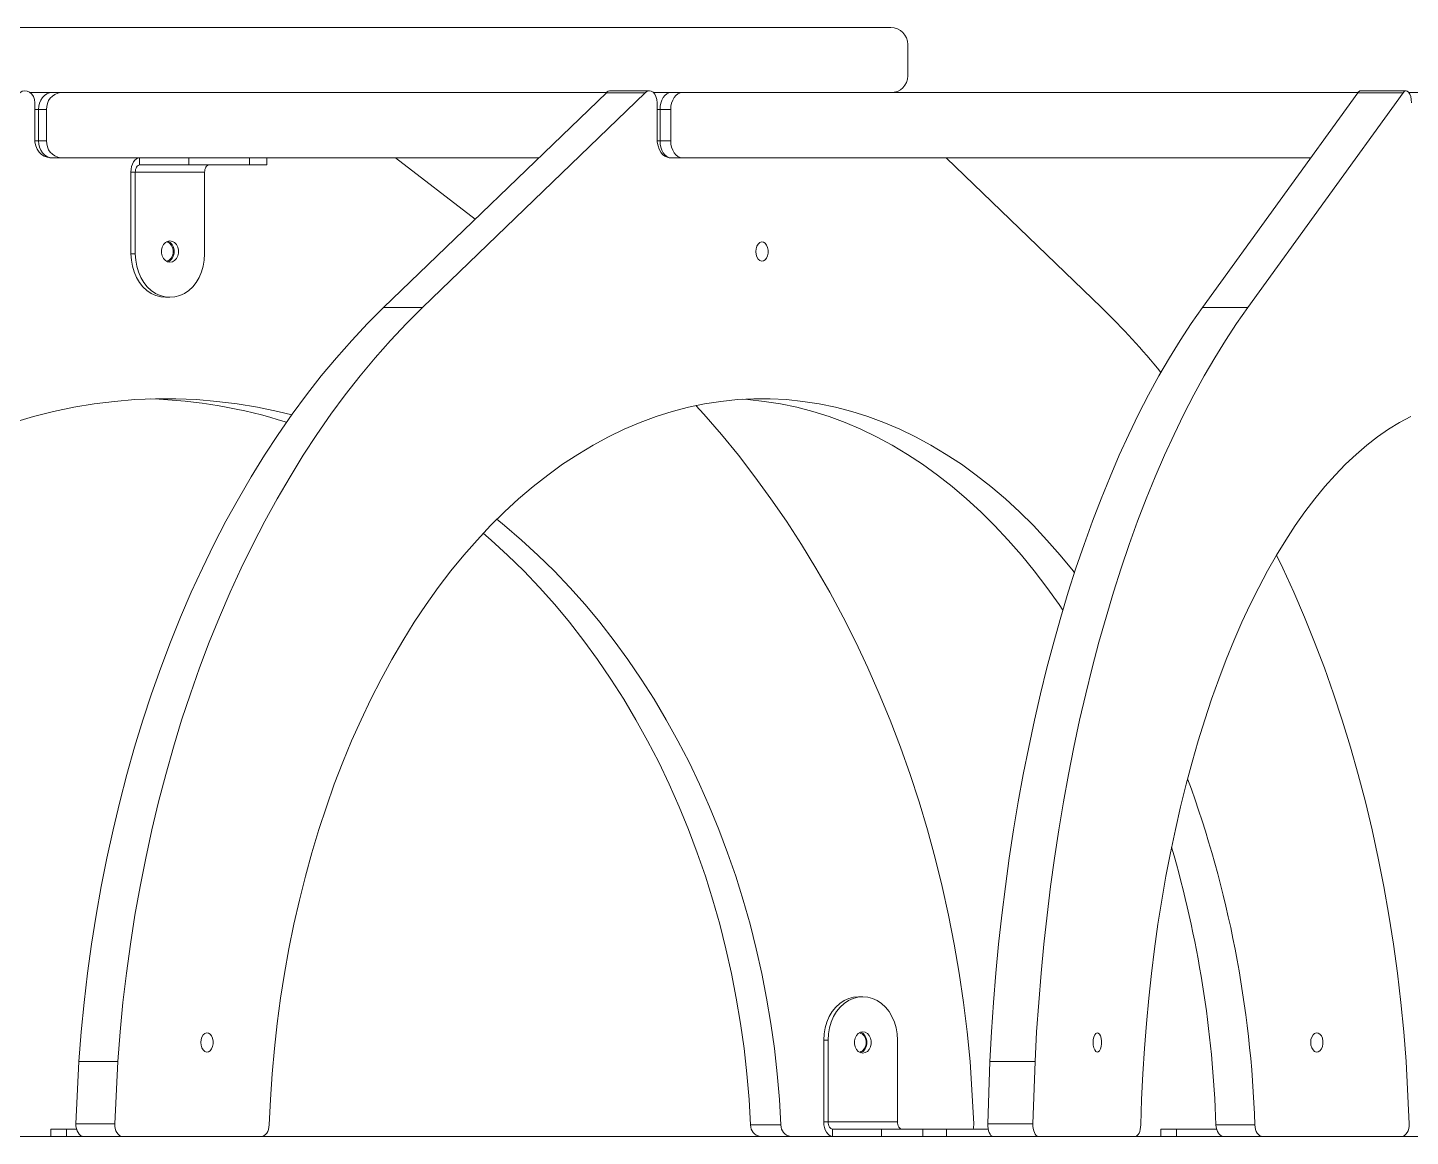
# Model space of a CAD drawing. Header units: millimetres. Extents: x -5785 to 6370, y -5702 to 4322.
# Drawn here: x -3062 to -2487, y 1342 to 1803 of the extents above; entities that cross this region are included whole.
import ezdxf

# ---------------------------------------------------------------- set-up
doc = ezdxf.new("R2010")
doc.units = ezdxf.units.MM
doc.layers.add('DIKOM_ОБЪЕКТ', color=7, linetype='Continuous')

msp = doc.modelspace()

# ---------------------------------------------------------------- linework, layer by layer
at = {"layer": 'DIKOM_ОБЪЕКТ', "color": 7, "linetype": 'Continuous', "lineweight": 15}
for p, q in [((-3066.008, 1802.565), (-3051.623, 1802.565)), ((-3051.623, 1802.565), (-3047.95, 1802.565)), ((-3047.95, 1802.565), (-2815.742, 1802.565)), ((-2815.742, 1802.565), (-2810.646, 1802.565)), ((-2810.646, 1802.565), (-2799.991, 1802.565)), ((-2799.991, 1802.565), (-2703.19, 1802.565)), ((-2696.191, 1782.565), (-2696.191, 1795.565)), ((-3051.623, 1775.565), (-3060.65, 1775.565)), ((-3047.95, 1775.565), (-3051.623, 1775.565)), ((-2821.364, 1775.565), (-3047.95, 1775.565)), ((-2821.383, 1775.546), (-2913.873, 1686.307)), ((-2805.259, 1775.546), (-2897.749, 1686.307)), ((-2821.383, 1775.546), (-2805.259, 1775.546)), ((-2803.514, 1776.354), (-2819.637, 1776.354)), ((-2799.991, 1775.565), (-2801.787, 1775.565)), ((-2801.787, 1775.565), (-2794.564, 1775.565)), ((-2794.564, 1775.565), (-2789.774, 1775.565)), ((-2789.774, 1775.565), (-2509.216, 1775.565)), ((-2509.228, 1775.546), (-2573.782, 1686.307)), ((-2490.445, 1775.546), (-2554.999, 1686.307)), ((-2509.228, 1775.546), (-2490.445, 1775.546)), ((-2489.227, 1776.354), (-2508.01, 1776.354)), ((-2488.022, 1775.565), (-2482.925, 1775.565)), ((-3058.806, 1771.353), (-3058.806, 1756.564)), ((-2800.31, 1771.353), (-2800.31, 1756.564)), ((-3057.222, 1768.565), (-3058.806, 1768.565)), ((-3053.846, 1768.565), (-3057.222, 1768.565)), ((-3057.222, 1755.565), (-3057.222, 1768.565)), ((-3053.846, 1768.565), (-3053.846, 1755.565)), ((-2799.05, 1768.565), (-2800.31, 1768.565)), ((-2794.645, 1768.565), (-2799.05, 1768.565)), ((-2799.05, 1755.565), (-2799.05, 1768.565)), ((-2794.645, 1768.565), (-2794.645, 1755.565)), ((-3058.756, 1755.565), (-3057.222, 1755.565)), ((-3057.222, 1755.565), (-3053.846, 1755.565)), ((-2800.27, 1755.565), (-2799.05, 1755.565)), ((-2799.05, 1755.565), (-2794.645, 1755.565)), ((-3051.623, 1748.565), (-3052.478, 1748.565)), ((-3015.208, 1748.565), (-3052.408, 1748.565)), ((-3047.95, 1748.565), (-3051.623, 1748.565)), ((-2849.347, 1748.565), (-3047.95, 1748.565)), ((-3015.208, 1748.565), (-3015.208, 1745.565)), ((-2994.806, 1748.565), (-3015.208, 1748.565)), ((-2994.806, 1748.565), (-2969.606, 1748.565)), ((-2994.806, 1745.565), (-2994.806, 1748.565)), ((-2969.606, 1748.565), (-2969.606, 1745.565)), ((-2969.606, 1748.565), (-2962.407, 1748.565)), ((-2962.407, 1745.565), (-2962.407, 1748.565)), ((-2956.411, 1748.565), (-2962.407, 1748.565)), ((-2908.919, 1748.565), (-2875.84, 1723.003)), ((-2794.564, 1748.565), (-2795.242, 1748.565)), ((-2718.299, 1748.565), (-2795.185, 1748.565)), ((-2789.774, 1748.565), (-2794.564, 1748.565)), ((-2528.746, 1748.565), (-2789.774, 1748.565)), ((-2680.261, 1748.565), (-2615.735, 1686.307)), ((-2529.144, 1748.565), (-2529.144, 1748.015)), ((-2529.144, 1748.565), (-2528.746, 1748.565)), ((-3017.008, 1742.564), (-3018.809, 1742.564)), ((-3018.809, 1742.564), (-3018.809, 1708.565)), ((-2988.21, 1742.564), (-3017.008, 1742.564)), ((-3017.008, 1742.564), (-3017.008, 1708.565)), ((-2994.806, 1745.565), (-3015.208, 1745.565)), ((-2969.606, 1745.565), (-2994.806, 1745.565)), ((-2988.21, 1742.564), (-2988.21, 1708.565)), ((-2962.407, 1745.565), (-2969.606, 1745.565)), ((-3018.809, 1708.565), (-3017.008, 1708.565)), ((-3002.609, 1690.564), (-3004.409, 1690.564)), ((-2913.873, 1686.307), (-2897.749, 1686.307)), ((-2573.782, 1686.307), (-2554.999, 1686.307)), ((-2714.856, 1400.085), (-2716.656, 1400.085)), ((-2729.255, 1382.085), (-2731.055, 1382.085)), ((-2731.055, 1348.085), (-2731.055, 1382.085)), ((-2729.255, 1348.085), (-2729.255, 1382.085)), ((-2700.457, 1348.085), (-2700.457, 1382.085)), ((-3040.439, 1373.231), (-3041.695, 1347.308)), ((-3040.439, 1373.231), (-3024.315, 1373.231)), ((-3024.315, 1373.231), (-3025.572, 1347.308)), ((-2670.33, 1373.231), (-2668.761, 1347.308)), ((-2662.119, 1373.231), (-2662.996, 1347.308)), ((-2662.119, 1373.231), (-2643.336, 1373.231)), ((-2643.336, 1373.231), (-2644.212, 1347.308)), ((-2489.169, 1373.231), (-2487.913, 1347.308)), ((-3052.046, 1345.085), (-3052.046, 1342.085)), ((-3052.046, 1345.085), (-3045.579, 1345.085)), ((-3045.579, 1345.085), (-3045.579, 1342.085)), ((-3045.579, 1345.085), (-3041.431, 1345.085)), ((-3041.695, 1347.308), (-3025.572, 1347.308)), ((-2761.444, 1346.799), (-2748.843, 1346.799)), ((-2731.055, 1348.085), (-2729.255, 1348.085)), ((-2729.255, 1348.085), (-2700.457, 1348.085)), ((-2727.455, 1345.085), (-2727.455, 1342.085)), ((-2707.053, 1345.085), (-2727.455, 1345.085)), ((-2707.053, 1342.085), (-2707.053, 1345.085)), ((-2707.053, 1345.085), (-2690, 1345.085)), ((-2690, 1345.085), (-2690, 1342.085)), ((-2690, 1345.085), (-2680.049, 1345.085)), ((-2680.049, 1345.085), (-2680.049, 1342.085)), ((-2680.049, 1345.085), (-2662.811, 1345.085)), ((-2662.996, 1347.308), (-2644.212, 1347.308)), ((-2591.108, 1345.085), (-2591.108, 1342.085)), ((-2591.108, 1345.085), (-2584.641, 1345.085)), ((-2584.641, 1345.085), (-2584.641, 1342.085)), ((-2584.641, 1345.085), (-2567.914, 1345.085)), ((-2568.176, 1346.799), (-2552.053, 1346.799)), ((-3338.776, 1342.085), (-3048.859, 1342.085)), ((-3045.579, 1342.085), (-3052.046, 1342.085)), ((-3048.859, 1342.085), (-3043.635, 1342.085)), ((-3045.579, 1342.085), (-3038.495, 1342.085)), ((-3043.635, 1342.085), (-3027.476, 1342.085)), ((-3038.495, 1342.085), (-3022.371, 1342.085)), ((-3027.476, 1342.085), (-3022.661, 1342.085)), ((-3022.661, 1342.085), (-2670.348, 1342.085)), ((-3022.371, 1342.085), (-2964.63, 1342.085)), ((-2744.85, 1342.085), (-2757.451, 1342.085)), ((-2727.455, 1342.085), (-2744.85, 1342.085)), ((-2707.053, 1342.085), (-2727.455, 1342.085)), ((-2690, 1342.085), (-2707.053, 1342.085)), ((-2680.049, 1342.085), (-2690, 1342.085)), ((-2680.049, 1342.085), (-2660.762, 1342.085)), ((-2670.348, 1342.085), (-2664.358, 1342.085)), ((-2664.358, 1342.085), (-2645.473, 1342.085)), ((-2660.762, 1342.085), (-2641.979, 1342.085)), ((-2645.473, 1342.085), (-2639.894, 1342.085)), ((-2641.979, 1342.085), (-2601.678, 1342.085)), ((-2639.894, 1342.085), (-2252.363, 1342.085)), ((-2584.641, 1342.085), (-2591.108, 1342.085)), ((-2584.641, 1342.085), (-2564.978, 1342.085)), ((-2548.854, 1342.085), (-2564.978, 1342.085)), ((-2491.114, 1342.085), (-2548.854, 1342.085))]:
    msp.add_line(p, q, dxfattribs=at)
at = {"layer": 'DIKOM_ОБЪЕКТ', "color": 7, "linetype": 'Continuous', "lineweight": 15, "flags": 128}
for points in [[(-3064.985, 1775.546), (-3064.018, 1776.119), (-3062.964, 1776.35), (-3061.898, 1776.223), (-3060.898, 1775.748), (-3060.034, 1774.958), (-3059.368, 1773.91), (-3058.949, 1772.679), (-3058.806, 1771.353)], [(-3051.623, 1775.565), (-3052.715, 1775.43), (-3053.765, 1775.032), (-3054.734, 1774.385), (-3055.582, 1773.515), (-3056.279, 1772.454), (-3056.796, 1771.244), (-3057.115, 1769.931), (-3057.222, 1768.565)], [(-2805.259, 1775.546), (-2804.484, 1776.119), (-2803.64, 1776.35), (-2802.787, 1776.223), (-2801.985, 1775.748), (-2801.293, 1774.958), (-2800.76, 1773.91), (-2800.425, 1772.679), (-2800.31, 1771.353)], [(-2794.564, 1775.565), (-2795.439, 1775.43), (-2796.281, 1775.032), (-2797.056, 1774.385), (-2797.736, 1773.515), (-2798.294, 1772.454), (-2798.708, 1771.244), (-2798.963, 1769.931), (-2799.05, 1768.565)], [(-2789.774, 1775.565), (-2790.725, 1775.43), (-2791.638, 1775.032), (-2792.48, 1774.385), (-2793.218, 1773.515), (-2793.824, 1772.454), (-2794.274, 1771.244), (-2794.551, 1769.931), (-2794.645, 1768.565)], [(-2490.445, 1775.546), (-2489.904, 1776.119), (-2489.315, 1776.35), (-2488.719, 1776.223), (-2488.16, 1775.748), (-2487.677, 1774.958), (-2487.305, 1773.91), (-2487.071, 1772.679), (-2486.991, 1771.353)], [(-3058.806, 1756.564), (-3058.683, 1755.004), (-3058.319, 1753.503), (-3057.728, 1752.12), (-3056.932, 1750.908), (-3055.963, 1749.913), (-3054.857, 1749.174), (-3053.656, 1748.718), (-3052.408, 1748.565)], [(-3057.222, 1755.565), (-3057.115, 1754.199), (-3056.796, 1752.886), (-3056.279, 1751.676), (-3055.582, 1750.615), (-3054.734, 1749.745), (-3053.765, 1749.098), (-3052.715, 1748.699), (-3051.623, 1748.565)], [(-2800.31, 1756.564), (-2800.212, 1755.004), (-2799.92, 1753.503), (-2799.447, 1752.12), (-2798.809, 1750.908), (-2798.033, 1749.913), (-2797.147, 1749.174), (-2796.185, 1748.718), (-2795.185, 1748.565)], [(-2799.05, 1755.565), (-2798.963, 1754.199), (-2798.708, 1752.886), (-2798.294, 1751.676), (-2797.736, 1750.615), (-2797.056, 1749.745), (-2796.281, 1749.098), (-2795.439, 1748.699), (-2794.564, 1748.565)], [(-2794.645, 1755.565), (-2794.551, 1754.199), (-2794.274, 1752.886), (-2793.824, 1751.676), (-2793.218, 1750.615), (-2792.48, 1749.745), (-2791.638, 1749.098), (-2790.725, 1748.699), (-2789.774, 1748.565)], [(-3015.208, 1748.565), (-3015.911, 1748.449), (-3016.586, 1748.108), (-3017.208, 1747.553), (-3017.754, 1746.807), (-3018.202, 1745.898), (-3018.534, 1744.861), (-3018.739, 1743.735), (-3018.809, 1742.564)], [(-3015.208, 1745.565), (-3015.559, 1745.507), (-3015.897, 1745.336), (-3016.208, 1745.059), (-3016.481, 1744.686), (-3016.705, 1744.231), (-3016.871, 1743.713), (-3016.974, 1743.15), (-3017.008, 1742.564)], [(-2986.41, 1745.565), (-2986.761, 1745.507), (-2987.099, 1745.336), (-2987.41, 1745.059), (-2987.683, 1744.686), (-2987.906, 1744.231), (-2988.073, 1743.713), (-2988.175, 1743.15), (-2988.21, 1742.564)], [(-3002.609, 1713.965), (-3001.617, 1713.786), (-3000.706, 1713.266), (-2999.949, 1712.446), (-2999.407, 1711.392), (-2999.125, 1710.191), (-2999.125, 1708.938), (-2999.407, 1707.737), (-2999.949, 1706.683), (-3000.706, 1705.863), (-3001.617, 1705.343), (-3002.609, 1705.164), (-3003.601, 1705.343), (-3004.512, 1705.863), (-3005.269, 1706.683), (-3005.811, 1707.737), (-3006.093, 1708.938), (-3006.093, 1710.191), (-3005.811, 1711.392), (-3005.269, 1712.446), (-3004.512, 1713.266), (-3003.601, 1713.786), (-3002.609, 1713.965)], [(-3004.106, 1713.547), (-3003.697, 1713.464), (-3002.809, 1713.029), (-3002.064, 1712.285), (-3001.526, 1711.3), (-3001.245, 1710.161), (-3001.245, 1708.968), (-3001.526, 1707.829), (-3002.064, 1706.844), (-3002.809, 1706.1), (-3003.697, 1705.665), (-3004.106, 1705.582)], [(-3003.509, 1713.818), (-3003.418, 1713.786), (-3002.506, 1713.266), (-3001.749, 1712.446), (-3001.208, 1711.392), (-3000.925, 1710.191), (-3000.925, 1708.938), (-3001.208, 1707.737), (-3001.749, 1706.683), (-3002.506, 1705.863), (-3003.418, 1705.343), (-3003.509, 1705.311)], [(-2759.305, 1709.564), (-2759.191, 1710.744), (-2758.86, 1711.818), (-2758.34, 1712.692), (-2757.679, 1713.288), (-2756.934, 1713.553), (-2756.172, 1713.464), (-2755.461, 1713.029), (-2754.864, 1712.285), (-2754.433, 1711.3), (-2754.208, 1710.161), (-2754.208, 1708.968), (-2754.433, 1707.829), (-2754.864, 1706.844), (-2755.461, 1706.1), (-2756.172, 1705.665), (-2756.934, 1705.576), (-2757.679, 1705.841), (-2758.34, 1706.437), (-2758.86, 1707.311), (-2759.191, 1708.385), (-2759.305, 1709.564)], [(-3004.409, 1690.564), (-3006.458, 1690.748), (-3008.466, 1691.294), (-3010.391, 1692.191), (-3012.194, 1693.422), (-3013.839, 1694.961), (-3015.291, 1696.777), (-3016.523, 1698.833), (-3017.507, 1701.087), (-3018.225, 1703.493), (-3018.662, 1706.003), (-3018.809, 1708.565)], [(-3017.008, 1708.565), (-3016.862, 1706.003), (-3016.425, 1703.493), (-3015.707, 1701.087), (-3014.723, 1698.833), (-3013.491, 1696.777), (-3012.039, 1694.961), (-3010.394, 1693.422), (-3008.591, 1692.191), (-3006.666, 1691.294), (-3004.658, 1690.748), (-3002.609, 1690.564)], [(-3002.609, 1690.564), (-3000.56, 1690.748), (-2998.552, 1691.294), (-2996.628, 1692.191), (-2994.824, 1693.422), (-2993.179, 1694.961), (-2991.727, 1696.777), (-2990.496, 1698.833), (-2989.511, 1701.087), (-2988.793, 1703.493), (-2988.356, 1706.003), (-2988.21, 1708.565)], [(-2913.873, 1686.307), (-2920.547, 1679.651), (-2927.093, 1672.693), (-2933.506, 1665.439), (-2939.78, 1657.895), (-2945.91, 1650.068), (-2951.89, 1641.963), (-2957.716, 1633.589), (-2963.382, 1624.952), (-2968.883, 1616.059), (-2974.216, 1606.919), (-2979.374, 1597.54), (-2984.355, 1587.928), (-2989.152, 1578.093), (-2993.764, 1568.043), (-2998.184, 1557.786), (-3002.411, 1547.332), (-3006.439, 1536.689), (-3010.266, 1525.866), (-3013.888, 1514.873), (-3017.303, 1503.719), (-3020.506, 1492.414), (-3023.496, 1480.968), (-3026.27, 1469.389), (-3028.826, 1457.689), (-3031.161, 1445.877), (-3033.273, 1433.964), (-3035.161, 1421.959), (-3036.823, 1409.872), (-3038.258, 1397.715), (-3039.463, 1385.498), (-3040.439, 1373.231)], [(-2897.749, 1686.307), (-2904.423, 1679.651), (-2910.969, 1672.693), (-2917.382, 1665.439), (-2923.656, 1657.895), (-2929.786, 1650.068), (-2935.767, 1641.963), (-2941.592, 1633.589), (-2947.258, 1624.952), (-2952.76, 1616.059), (-2958.092, 1606.919), (-2963.251, 1597.54), (-2968.231, 1587.928), (-2973.029, 1578.093), (-2977.64, 1568.043), (-2982.061, 1557.786), (-2986.287, 1547.332), (-2990.316, 1536.689), (-2994.142, 1525.866), (-2997.765, 1514.873), (-3001.179, 1503.719), (-3004.383, 1492.414), (-3007.373, 1480.968), (-3010.147, 1469.389), (-3012.703, 1457.689), (-3015.037, 1445.877), (-3017.15, 1433.964), (-3019.038, 1421.959), (-3020.7, 1409.872), (-3022.134, 1397.715), (-3023.339, 1385.498), (-3024.315, 1373.231)], [(-2573.782, 1686.307), (-2578.44, 1679.651), (-2583.009, 1672.693), (-2587.485, 1665.439), (-2591.864, 1657.895), (-2596.142, 1650.068), (-2600.316, 1641.963), (-2604.382, 1633.589), (-2608.337, 1624.952), (-2612.177, 1616.059), (-2615.898, 1606.919), (-2619.499, 1597.54), (-2622.975, 1587.928), (-2626.324, 1578.093), (-2629.542, 1568.043), (-2632.627, 1557.786), (-2635.577, 1547.332), (-2638.389, 1536.689), (-2641.06, 1525.866), (-2643.588, 1514.873), (-2645.971, 1503.719), (-2648.207, 1492.414), (-2650.294, 1480.968), (-2652.23, 1469.389), (-2654.014, 1457.689), (-2655.643, 1445.877), (-2657.118, 1433.964), (-2658.436, 1421.959), (-2659.595, 1409.872), (-2660.596, 1397.715), (-2661.438, 1385.498), (-2662.119, 1373.231)], [(-2554.999, 1686.307), (-2559.657, 1679.651), (-2564.226, 1672.693), (-2568.702, 1665.439), (-2573.081, 1657.895), (-2577.359, 1650.068), (-2581.533, 1641.963), (-2585.599, 1633.589), (-2589.554, 1624.952), (-2593.393, 1616.059), (-2597.115, 1606.919), (-2600.716, 1597.54), (-2604.191, 1587.928), (-2607.54, 1578.093), (-2610.759, 1568.043), (-2613.844, 1557.786), (-2616.794, 1547.332), (-2619.605, 1536.689), (-2622.276, 1525.866), (-2624.805, 1514.873), (-2627.188, 1503.719), (-2629.424, 1492.414), (-2631.511, 1480.968), (-2633.447, 1469.389), (-2635.23, 1457.689), (-2636.86, 1445.877), (-2638.334, 1433.964), (-2639.652, 1421.959), (-2640.812, 1409.872), (-2641.813, 1397.715), (-2642.655, 1385.498), (-2643.336, 1373.231)], [(-3067.611, 1638.561), (-3059.326, 1641.017), (-3050.981, 1643.127), (-3042.584, 1644.889), (-3034.144, 1646.301), (-3025.672, 1647.361), (-3017.176, 1648.069), (-3008.666, 1648.423), (-3000.152, 1648.423), (-2991.642, 1648.069), (-2983.146, 1647.361), (-2974.674, 1646.301), (-2966.235, 1644.889), (-2957.838, 1643.127), (-2952.073, 1641.708)], [(-2961.432, 1346.799), (-2960.928, 1357.413), (-2960.198, 1367.996), (-2959.243, 1378.535), (-2958.065, 1389.018), (-2956.663, 1399.435), (-2955.04, 1409.773), (-2953.198, 1420.021), (-2951.139, 1430.168), (-2948.864, 1440.202), (-2946.377, 1450.113), (-2943.68, 1459.889), (-2940.776, 1469.519), (-2937.669, 1478.994), (-2934.361, 1488.302), (-2930.857, 1497.433), (-2927.161, 1506.378), (-2923.275, 1515.125), (-2919.206, 1523.666), (-2914.957, 1531.991), (-2910.533, 1540.091), (-2905.938, 1547.957), (-2901.179, 1555.58), (-2896.259, 1562.951), (-2891.186, 1570.063), (-2885.964, 1576.908), (-2880.598, 1583.478), (-2875.096, 1589.766), (-2869.463, 1595.765), (-2863.705, 1601.468), (-2857.829, 1606.869), (-2851.84, 1611.962), (-2845.747, 1616.742), (-2839.555, 1621.202), (-2833.272, 1625.339), (-2826.904, 1629.147), (-2820.458, 1632.623), (-2813.942, 1635.762), (-2807.362, 1638.561), (-2800.727, 1641.017), (-2794.043, 1643.127), (-2787.317, 1644.889), (-2780.558, 1646.301), (-2773.772, 1647.361), (-2766.968, 1648.069), (-2760.152, 1648.423), (-2753.333, 1648.423), (-2746.517, 1648.069), (-2739.712, 1647.361), (-2732.927, 1646.301), (-2726.167, 1644.889), (-2719.442, 1643.127), (-2712.758, 1641.017), (-2706.122, 1638.561), (-2699.543, 1635.762), (-2693.026, 1632.623), (-2686.581, 1629.147), (-2680.213, 1625.339), (-2673.929, 1621.202), (-2667.737, 1616.742), (-2661.644, 1611.962), (-2655.656, 1606.869), (-2649.78, 1601.468), (-2644.022, 1595.765), (-2638.389, 1589.766), (-2632.886, 1583.478), (-2627.521, 1576.908), (-2626.95, 1576.183)], [(-2764.804, 1648.22), (-2762.64, 1648.069), (-2755.836, 1647.361), (-2749.05, 1646.301), (-2742.291, 1644.889), (-2735.565, 1643.127), (-2728.881, 1641.017), (-2722.246, 1638.561), (-2715.666, 1635.762), (-2709.15, 1632.623), (-2702.704, 1629.147), (-2696.336, 1625.339), (-2690.053, 1621.202), (-2683.861, 1616.742), (-2677.768, 1611.962), (-2671.78, 1606.869), (-2665.903, 1601.468), (-2660.145, 1595.765), (-2654.512, 1589.766), (-2649.01, 1583.478), (-2643.644, 1576.908), (-2638.422, 1570.063), (-2633.348, 1562.951), (-2631.783, 1560.658)], [(-2784.175, 1645.59), (-2780.888, 1641.963), (-2773.614, 1633.589), (-2766.54, 1624.952), (-2759.67, 1616.059), (-2753.013, 1606.919), (-2746.572, 1597.54), (-2740.354, 1587.928), (-2734.363, 1578.093), (-2728.606, 1568.043), (-2723.087, 1557.786), (-2717.81, 1547.332), (-2712.78, 1536.689), (-2708.002, 1525.866), (-2703.479, 1514.873), (-2699.217, 1503.719), (-2695.217, 1492.414), (-2691.483, 1480.968), (-2688.02, 1469.389), (-2684.829, 1457.689), (-2681.913, 1445.877), (-2679.276, 1433.964), (-2676.919, 1421.959), (-2674.844, 1409.872), (-2673.053, 1397.715), (-2671.548, 1385.498), (-2670.33, 1373.231)], [(-2599.446, 1346.799), (-2599.094, 1357.413), (-2598.585, 1367.996), (-2597.919, 1378.535), (-2597.096, 1389.018), (-2596.118, 1399.435), (-2594.985, 1409.773), (-2593.699, 1420.021), (-2592.262, 1430.168), (-2590.674, 1440.202), (-2588.938, 1450.113), (-2587.056, 1459.889), (-2585.029, 1469.519), (-2582.861, 1478.994), (-2580.552, 1488.302), (-2578.107, 1497.433), (-2575.526, 1506.378), (-2572.815, 1515.125), (-2569.974, 1523.666), (-2567.009, 1531.991), (-2563.921, 1540.091), (-2560.714, 1547.957), (-2557.392, 1555.58), (-2553.959, 1562.951), (-2550.418, 1570.063), (-2546.773, 1576.908), (-2543.028, 1583.478), (-2539.188, 1589.766), (-2535.256, 1595.765), (-2531.237, 1601.468), (-2527.136, 1606.869), (-2522.957, 1611.962), (-2518.704, 1616.742), (-2514.382, 1621.202), (-2509.997, 1625.339), (-2505.552, 1629.147), (-2501.053, 1632.623), (-2496.505, 1635.762), (-2491.913, 1638.561), (-2487.282, 1641.017)], [(-2866.887, 1598.368), (-2863.671, 1595.765), (-2856.638, 1589.766), (-2849.768, 1583.478), (-2843.069, 1576.908), (-2836.549, 1570.063), (-2830.214, 1562.951), (-2824.072, 1555.58), (-2818.13, 1547.957), (-2812.394, 1540.091), (-2806.87, 1531.991), (-2801.564, 1523.666), (-2796.483, 1515.125), (-2791.633, 1506.378), (-2787.017, 1497.433), (-2782.642, 1488.302), (-2778.512, 1478.994), (-2774.633, 1469.519), (-2771.007, 1459.889), (-2767.64, 1450.113), (-2764.535, 1440.202), (-2761.695, 1430.168), (-2759.123, 1420.021), (-2756.823, 1409.773), (-2754.797, 1399.435), (-2753.047, 1389.018), (-2751.575, 1378.535), (-2750.383, 1367.996), (-2749.472, 1357.413), (-2748.843, 1346.799)], [(-2872.491, 1592.593), (-2869.239, 1589.766), (-2862.369, 1583.478), (-2855.67, 1576.908), (-2849.15, 1570.063), (-2842.815, 1562.951), (-2836.673, 1555.58), (-2830.731, 1547.957), (-2824.995, 1540.091), (-2819.471, 1531.991), (-2814.166, 1523.666), (-2809.085, 1515.125), (-2804.234, 1506.378), (-2799.618, 1497.433), (-2795.243, 1488.302), (-2791.114, 1478.994), (-2787.234, 1469.519), (-2783.608, 1459.889), (-2780.241, 1450.113), (-2777.136, 1440.202), (-2774.296, 1430.168), (-2771.724, 1420.021), (-2769.424, 1409.773), (-2767.398, 1399.435), (-2765.648, 1389.018), (-2764.177, 1378.535), (-2762.984, 1367.996), (-2762.073, 1357.413), (-2761.444, 1346.799)], [(-2543.038, 1583.461), (-2540.456, 1578.093), (-2535.844, 1568.043), (-2531.424, 1557.786), (-2527.197, 1547.332), (-2523.169, 1536.689), (-2519.342, 1525.866), (-2515.72, 1514.873), (-2512.305, 1503.719), (-2509.102, 1492.414), (-2506.112, 1480.968), (-2503.338, 1469.389), (-2500.782, 1457.689), (-2498.447, 1445.877), (-2496.335, 1433.964), (-2494.447, 1421.959), (-2492.785, 1409.872), (-2491.351, 1397.715), (-2490.145, 1385.498), (-2489.169, 1373.231)], [(-2731.055, 1382.085), (-2730.909, 1384.647), (-2730.472, 1387.156), (-2729.754, 1389.562), (-2728.77, 1391.817), (-2727.539, 1393.873), (-2726.086, 1395.689), (-2724.441, 1397.228), (-2722.638, 1398.458), (-2720.713, 1399.356), (-2718.705, 1399.902), (-2716.656, 1400.085)], [(-2714.856, 1400.085), (-2716.905, 1399.902), (-2718.913, 1399.356), (-2720.838, 1398.458), (-2722.641, 1397.228), (-2724.286, 1395.689), (-2725.738, 1393.873), (-2726.969, 1391.817), (-2727.954, 1389.562), (-2728.672, 1387.156), (-2729.109, 1384.647), (-2729.255, 1382.085)], [(-2700.457, 1382.085), (-2700.603, 1384.647), (-2701.04, 1387.156), (-2701.758, 1389.562), (-2702.743, 1391.817), (-2703.974, 1393.873), (-2705.427, 1395.689), (-2707.071, 1397.228), (-2708.874, 1398.458), (-2710.799, 1399.356), (-2712.807, 1399.902), (-2714.856, 1400.085)], [(-2989.774, 1381.085), (-2989.66, 1382.264), (-2989.329, 1383.338), (-2988.809, 1384.212), (-2988.147, 1384.808), (-2987.403, 1385.074), (-2986.641, 1384.985), (-2985.93, 1384.549), (-2985.332, 1383.806), (-2984.902, 1382.821), (-2984.677, 1381.681), (-2984.677, 1380.489), (-2984.902, 1379.349), (-2985.332, 1378.364), (-2985.93, 1377.621), (-2986.641, 1377.185), (-2987.403, 1377.096), (-2988.147, 1377.362), (-2988.809, 1377.958), (-2989.329, 1378.832), (-2989.66, 1379.906), (-2989.774, 1381.085)], [(-2714.856, 1376.685), (-2715.848, 1376.863), (-2716.759, 1377.383), (-2717.516, 1378.204), (-2718.058, 1379.257), (-2718.34, 1380.459), (-2718.34, 1381.711), (-2718.058, 1382.913), (-2717.516, 1383.966), (-2716.759, 1384.787), (-2715.848, 1385.307), (-2714.856, 1385.485), (-2713.864, 1385.307), (-2712.953, 1384.787), (-2712.196, 1383.966), (-2711.654, 1382.913), (-2711.372, 1381.711), (-2711.372, 1380.459), (-2711.654, 1379.257), (-2712.196, 1378.204), (-2712.953, 1377.383), (-2713.864, 1376.863), (-2714.856, 1376.685)], [(-2716.353, 1385.067), (-2715.944, 1384.985), (-2715.056, 1384.549), (-2714.311, 1383.806), (-2713.773, 1382.821), (-2713.492, 1381.681), (-2713.492, 1380.489), (-2713.773, 1379.349), (-2714.311, 1378.364), (-2715.056, 1377.621), (-2715.944, 1377.185), (-2716.353, 1377.103)], [(-2715.756, 1385.339), (-2715.665, 1385.307), (-2714.753, 1384.787), (-2713.996, 1383.966), (-2713.454, 1382.913), (-2713.172, 1381.711), (-2713.172, 1380.459), (-2713.454, 1379.257), (-2713.996, 1378.204), (-2714.753, 1377.383), (-2715.665, 1376.863), (-2715.756, 1376.831)], [(-2619.227, 1381.085), (-2619.148, 1382.264), (-2618.917, 1383.338), (-2618.554, 1384.212), (-2618.092, 1384.808), (-2617.572, 1385.074), (-2617.041, 1384.985), (-2616.544, 1384.549), (-2616.127, 1383.806), (-2615.827, 1382.821), (-2615.67, 1381.681), (-2615.67, 1380.489), (-2615.827, 1379.349), (-2616.127, 1378.364), (-2616.544, 1377.621), (-2617.041, 1377.185), (-2617.572, 1377.096), (-2618.092, 1377.362), (-2618.554, 1377.958), (-2618.917, 1378.832), (-2619.148, 1379.906), (-2619.227, 1381.085)], [(-2528.836, 1381.085), (-2528.722, 1382.264), (-2528.391, 1383.338), (-2527.871, 1384.212), (-2527.21, 1384.808), (-2526.465, 1385.074), (-2525.703, 1384.985), (-2524.992, 1384.549), (-2524.395, 1383.806), (-2523.964, 1382.821), (-2523.739, 1381.681), (-2523.739, 1380.489), (-2523.964, 1379.349), (-2524.395, 1378.364), (-2524.992, 1377.621), (-2525.703, 1377.185), (-2526.465, 1377.096), (-2527.21, 1377.362), (-2527.871, 1377.958), (-2528.391, 1378.832), (-2528.722, 1379.906), (-2528.836, 1381.085)], [(-3041.695, 1347.308), (-3041.659, 1346.302), (-3041.494, 1345.327), (-3041.207, 1344.424), (-3040.81, 1343.629), (-3040.319, 1342.975), (-3039.753, 1342.487), (-3039.137, 1342.187), (-3038.495, 1342.085)], [(-3025.572, 1347.308), (-3025.535, 1346.302), (-3025.37, 1345.327), (-3025.083, 1344.424), (-3024.686, 1343.629), (-3024.195, 1342.975), (-3023.63, 1342.487), (-3023.014, 1342.187), (-3022.371, 1342.085)], [(-2964.63, 1342.085), (-2964.028, 1342.174), (-2963.447, 1342.439), (-2962.908, 1342.869), (-2962.431, 1343.45), (-2962.032, 1344.16), (-2961.726, 1344.975), (-2961.523, 1345.865), (-2961.432, 1346.799)], [(-2727.455, 1342.085), (-2728.157, 1342.2), (-2728.833, 1342.542), (-2729.455, 1343.096), (-2730.001, 1343.842), (-2730.449, 1344.752), (-2730.781, 1345.789), (-2730.986, 1346.914), (-2731.055, 1348.085)], [(-2727.455, 1345.085), (-2727.806, 1345.143), (-2728.144, 1345.313), (-2728.455, 1345.591), (-2728.728, 1345.964), (-2728.952, 1346.418), (-2729.118, 1346.937), (-2729.221, 1347.5), (-2729.255, 1348.085)], [(-2698.657, 1345.085), (-2699.008, 1345.143), (-2699.346, 1345.313), (-2699.657, 1345.591), (-2699.929, 1345.964), (-2700.153, 1346.418), (-2700.32, 1346.937), (-2700.422, 1347.5), (-2700.457, 1348.085)], [(-2662.996, 1347.308), (-2662.97, 1346.302), (-2662.855, 1345.327), (-2662.655, 1344.424), (-2662.378, 1343.629), (-2662.035, 1342.975), (-2661.641, 1342.487), (-2661.21, 1342.187), (-2660.762, 1342.085)], [(-2644.212, 1347.308), (-2644.187, 1346.302), (-2644.072, 1345.327), (-2643.872, 1344.424), (-2643.594, 1343.629), (-2643.252, 1342.975), (-2642.857, 1342.487), (-2642.427, 1342.187), (-2641.979, 1342.085)], [(-2601.678, 1342.085), (-2601.258, 1342.174), (-2600.852, 1342.439), (-2600.476, 1342.869), (-2600.143, 1343.45), (-2599.865, 1344.16), (-2599.651, 1344.975), (-2599.51, 1345.865), (-2599.446, 1346.799)], [(-2564.978, 1342.085), (-2565.58, 1342.174), (-2566.161, 1342.439), (-2566.7, 1342.869), (-2567.177, 1343.45), (-2567.576, 1344.16), (-2567.882, 1344.975), (-2568.085, 1345.865), (-2568.176, 1346.799)], [(-2552.053, 1346.799), (-2551.961, 1345.865), (-2551.759, 1344.975), (-2551.453, 1344.16), (-2551.054, 1343.45), (-2550.576, 1342.869), (-2550.038, 1342.439), (-2549.457, 1342.174), (-2548.854, 1342.085)], [(-2487.913, 1347.308), (-2487.95, 1346.302), (-2488.114, 1345.327), (-2488.401, 1344.424), (-2488.798, 1343.629), (-2489.289, 1342.975), (-2489.855, 1342.487), (-2490.471, 1342.187), (-2491.114, 1342.085)]]:
    msp.add_lwpolyline(points, dxfattribs=at)
at = {"layer": 'DIKOM_ОБЪЕКТ', "color": 7, "linetype": 'Continuous', "lineweight": 15}
for centre, radius, start, end in [((-2703.19, 1795.565), 7, 0, 90), ((-2703.19, 1782.565), 7, 270, 0), ((-3047.346, 1769.074), 6.519, 95.317065, 184.477034), ((-2819.591, 1773.962), 2.392, 91.116937, 138.527853), ((-2507.919, 1774.894), 1.463, 93.553523, 153.509059), ((-3047.346, 1755.056), 6.519, 175.52275, 264.683152), ((-2830.995, 1464.038), 309.419, 39.145702, 45.91782), ((-3017.36, 1439.869), 208.607, 72.378539, 88.173065), ((-3010.503, 1332.377), 458.677, 1.801789, 20.173608), ((-3038.079, 1330.942), 470.17, 1.932642, 16.206509), ((-2756.931, 1346.574), 4.519, 177.145476, 263.396044), ((-2744.33, 1346.573), 4.518, 177.139195, 263.398951), ((-2674.829, 1347.073), 6.072, 340.892302, 2.222138)]:
    msp.add_arc(centre, radius, start, end, dxfattribs=at)

doc.saveas('drawing.dxf')
